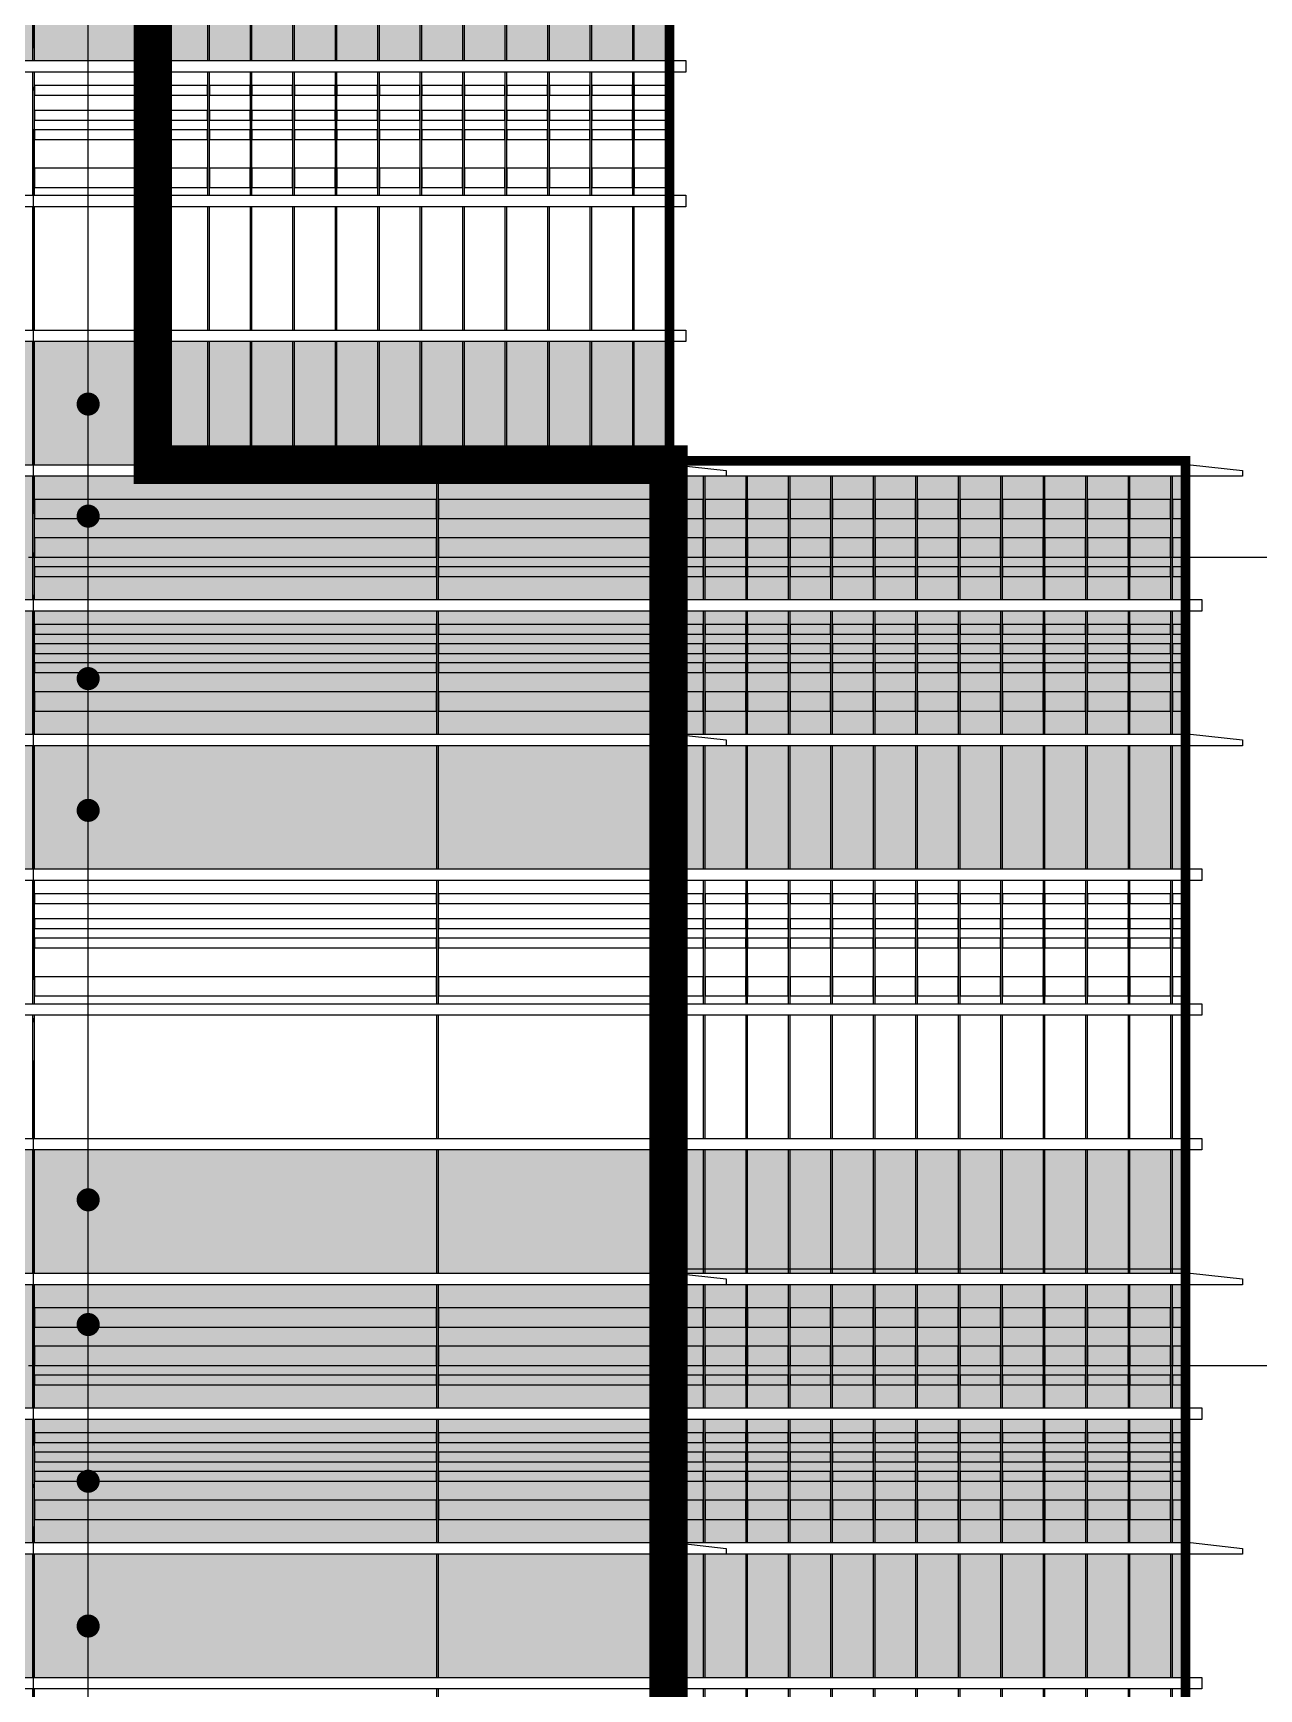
# Model space of a CAD drawing. Header units: millimetres. Extents: x 708158 to 1984082, y -168213 to -53.
# Drawn here: x 1006738 to 1013110, y -69337 to -60734 of the extents above; entities that cross this region are included whole.
import ezdxf

# ---------------------------------------------------------------- set-up
doc = ezdxf.new("R2010")
doc.units = ezdxf.units.MM
doc.header["$LTSCALE"] = 1000
doc.linetypes.add('DOTE', pattern=[2.42, 2, -0.2, 0.02, -0.2])
doc.layers.get('0').update_dxf_attribs({"color": 8})
for name, color, linetype in [('A-AXIS', 1, 'DOTE'), ('A-看线', 63, 'Continuous'), ('DIM_LEAD', 3, 'Continuous'), ('DOTE', 1, 'DOTE'), ('WINDOW', 4, 'Continuous'), ('立面加粗', 5, 'Continuous'), ('立面填充线2 穿孔板', 105, 'Continuous'), ('立面窗户线', 21, 'Continuous')]:
    doc.layers.add(name, color=color, linetype=linetype)

# ---------------------------------------------------------------- blocks, each defined once
blk = doc.blocks.new('A$C6C435C1E')
at = {"layer": '立面填充线2 穿孔板'}
for points in [[(-5, 420), (-14378.2, 420), (-14378.2, -220), (-5, -220)], [(-5, -280), (-14378.2, -280), (-14378.2, -920), (-5, -920)], [(-5, -980), (-14378.2, -980), (-14378.2, -1620), (-5, -1620)], [(-5, -3080), (-14378.2, -3080), (-14378.2, -3720), (-5, -3720)]]:
    blk.add_hatch(color=256, dxfattribs=at).paths.add_polyline_path(points)
at = {"layer": 'A-看线'}
for points in [[(-5, 420), (-14378.2, 420), (-14378.2, -220), (-5, -220)], [(-3888.2, 300), (-5978.2, 300), (-5978.2, 200), (-3888.2, 200)], [(-2688.2, 300), (-3878.2, 300), (-3878.2, 200), (-2688.2, 200)], [(-2502.5, 300), (-2678.2, 300), (-2678.2, 200), (-2502.5, 200)], [(-2281.7, 300), (-2492.5, 300), (-2492.5, 200), (-2281.7, 200)], [(-2060.9, 300), (-2271.7, 300), (-2271.7, 200), (-2060.9, 200)], [(-1840, 300), (-2050.9, 300), (-2050.9, 200), (-1840, 200)], [(-1619.2, 300), (-1830, 300), (-1830, 200), (-1619.2, 200)], [(-1398.4, 300), (-1609.2, 300), (-1609.2, 200), (-1398.4, 200)], [(-1177.5, 300), (-1388.4, 300), (-1388.4, 200), (-1177.5, 200)], [(-956.7, 300), (-1167.5, 300), (-1167.5, 200), (-956.7, 200)], [(-735.9, 300), (-946.7, 300), (-946.7, 200), (-735.9, 200)], [(-515, 300), (-725.9, 300), (-725.9, 200), (-515, 200)], [(-294.2, 300), (-505, 300), (-505, 200), (-294.2, 200)], [(-72.6, 300), (-284.2, 300), (-284.2, 200), (-72.6, 200)], [(-5, 300), (-62.6, 300), (-62.6, 200), (-5, 200)], [(-3888.2, 100), (-5978.2, 100), (-5978.2, 0), (-3888.2, 0)], [(-2688.2, 100), (-3878.2, 100), (-3878.2, 0), (-2688.2, 0)], [(-2502.5, 100), (-2678.2, 100), (-2678.2, 0), (-2502.5, 0)], [(-2281.7, 100), (-2492.5, 100), (-2492.5, 0), (-2281.7, 0)], [(-2060.9, 100), (-2271.7, 100), (-2271.7, 0), (-2060.9, 0)], [(-1840, 100), (-2050.9, 100), (-2050.9, 0), (-1840, 0)], [(-1619.2, 100), (-1830, 100), (-1830, 0), (-1619.2, 0)], [(-1398.4, 100), (-1609.2, 100), (-1609.2, 0), (-1398.4, 0)], [(-1177.5, 100), (-1388.4, 100), (-1388.4, 0), (-1177.5, 0)], [(-956.7, 100), (-1167.5, 100), (-1167.5, 0), (-956.7, 0)], [(-735.9, 100), (-946.7, 100), (-946.7, 0), (-735.9, 0)], [(-515, 100), (-725.9, 100), (-725.9, 0), (-515, 0)], [(-294.2, 100), (-505, 100), (-505, 0), (-294.2, 0)], [(-72.6, 100), (-284.2, 100), (-284.2, 0), (-72.6, 0)], [(-5, 100), (-62.6, 100), (-62.6, 0), (-5, 0)], [(-3888.2, -50), (-5978.2, -50), (-5978.2, -100), (-3888.2, -100)], [(-2688.2, -50), (-3878.2, -50), (-3878.2, -100), (-2688.2, -100)], [(-2502.5, -50), (-2678.2, -50), (-2678.2, -100), (-2502.5, -100)], [(-2281.7, -50), (-2492.5, -50), (-2492.5, -100), (-2281.7, -100)], [(-2060.9, -50), (-2271.7, -50), (-2271.7, -100), (-2060.9, -100)], [(-1840, -50), (-2050.9, -50), (-2050.9, -100), (-1840, -100)], [(-1619.2, -50), (-1830, -50), (-1830, -100), (-1619.2, -100)], [(-1398.4, -50), (-1609.2, -50), (-1609.2, -100), (-1398.4, -100)], [(-1177.5, -50), (-1388.4, -50), (-1388.4, -100), (-1177.5, -100)], [(-956.7, -50), (-1167.5, -50), (-1167.5, -100), (-956.7, -100)], [(-735.9, -50), (-946.7, -50), (-946.7, -100), (-735.9, -100)], [(-515, -50), (-725.9, -50), (-725.9, -100), (-515, -100)], [(-294.2, -50), (-505, -50), (-505, -100), (-294.2, -100)], [(-72.6, -50), (-284.2, -50), (-284.2, -100), (-72.6, -100)], [(-5, -50), (-62.6, -50), (-62.6, -100), (-5, -100)], [(-5, -280), (-14378.2, -280), (-14378.2, -920), (-5, -920)], [(-3888.2, -350), (-5978.2, -350), (-5978.2, -400), (-3888.2, -400)], [(-2688.2, -350), (-3878.2, -350), (-3878.2, -400), (-2688.2, -400)], [(-2502.5, -350), (-2678.2, -350), (-2678.2, -400), (-2502.5, -400)], [(-2281.7, -350), (-2492.5, -350), (-2492.5, -400), (-2281.7, -400)], [(-2060.9, -350), (-2271.7, -350), (-2271.7, -400), (-2060.9, -400)], [(-1840, -350), (-2050.9, -350), (-2050.9, -400), (-1840, -400)], [(-1619.2, -350), (-1830, -350), (-1830, -400), (-1619.2, -400)], [(-1398.4, -350), (-1609.2, -350), (-1609.2, -400), (-1398.4, -400)], [(-1177.5, -350), (-1388.4, -350), (-1388.4, -400), (-1177.5, -400)], [(-956.7, -350), (-1167.5, -350), (-1167.5, -400), (-956.7, -400)], [(-735.9, -350), (-946.7, -350), (-946.7, -400), (-735.9, -400)], [(-515, -350), (-725.9, -350), (-725.9, -400), (-515, -400)], [(-294.2, -350), (-505, -350), (-505, -400), (-294.2, -400)], [(-72.6, -350), (-284.2, -350), (-284.2, -400), (-72.6, -400)], [(-5, -350), (-62.6, -350), (-62.6, -400), (-5, -400)], [(-3888.2, -450), (-5978.2, -450), (-5978.2, -500), (-3888.2, -500)], [(-2688.2, -450), (-3878.2, -450), (-3878.2, -500), (-2688.2, -500)], [(-2502.5, -450), (-2678.2, -450), (-2678.2, -500), (-2502.5, -500)], [(-2281.7, -450), (-2492.5, -450), (-2492.5, -500), (-2281.7, -500)], [(-2060.9, -450), (-2271.7, -450), (-2271.7, -500), (-2060.9, -500)], [(-1840, -450), (-2050.9, -450), (-2050.9, -500), (-1840, -500)], [(-1619.2, -450), (-1830, -450), (-1830, -500), (-1619.2, -500)], [(-1398.4, -450), (-1609.2, -450), (-1609.2, -500), (-1398.4, -500)], [(-1177.5, -450), (-1388.4, -450), (-1388.4, -500), (-1177.5, -500)], [(-956.7, -450), (-1167.5, -450), (-1167.5, -500), (-956.7, -500)], [(-735.9, -450), (-946.7, -450), (-946.7, -500), (-735.9, -500)], [(-515, -450), (-725.9, -450), (-725.9, -500), (-515, -500)], [(-294.2, -450), (-505, -450), (-505, -500), (-294.2, -500)], [(-72.6, -450), (-284.2, -450), (-284.2, -500), (-72.6, -500)], [(-5, -450), (-62.6, -450), (-62.6, -500), (-5, -500)], [(-3888.2, -550), (-5978.2, -550), (-5978.2, -600), (-3888.2, -600)], [(-2688.2, -550), (-3878.2, -550), (-3878.2, -600), (-2688.2, -600)], [(-2502.5, -550), (-2678.2, -550), (-2678.2, -600), (-2502.5, -600)], [(-2281.7, -550), (-2492.5, -550), (-2492.5, -600), (-2281.7, -600)], [(-2060.9, -550), (-2271.7, -550), (-2271.7, -600), (-2060.9, -600)], [(-1840, -550), (-2050.9, -550), (-2050.9, -600), (-1840, -600)], [(-1619.2, -550), (-1830, -550), (-1830, -600), (-1619.2, -600)], [(-1398.4, -550), (-1609.2, -550), (-1609.2, -600), (-1398.4, -600)], [(-1177.5, -550), (-1388.4, -550), (-1388.4, -600), (-1177.5, -600)], [(-956.7, -550), (-1167.5, -550), (-1167.5, -600), (-956.7, -600)], [(-735.9, -550), (-946.7, -550), (-946.7, -600), (-735.9, -600)], [(-515, -550), (-725.9, -550), (-725.9, -600), (-515, -600)], [(-294.2, -550), (-505, -550), (-505, -600), (-294.2, -600)], [(-72.6, -550), (-284.2, -550), (-284.2, -600), (-72.6, -600)], [(-5, -550), (-62.6, -550), (-62.6, -600), (-5, -600)], [(-3888.2, -700), (-5978.2, -700), (-5978.2, -800), (-3888.2, -800)], [(-2688.2, -700), (-3878.2, -700), (-3878.2, -800), (-2688.2, -800)], [(-2502.5, -700), (-2678.2, -700), (-2678.2, -800), (-2502.5, -800)], [(-2281.7, -700), (-2492.5, -700), (-2492.5, -800), (-2281.7, -800)], [(-2060.9, -700), (-2271.7, -700), (-2271.7, -800), (-2060.9, -800)], [(-1840, -700), (-2050.9, -700), (-2050.9, -800), (-1840, -800)], [(-1619.2, -700), (-1830, -700), (-1830, -800), (-1619.2, -800)], [(-1398.4, -700), (-1609.2, -700), (-1609.2, -800), (-1398.4, -800)], [(-1177.5, -700), (-1388.4, -700), (-1388.4, -800), (-1177.5, -800)], [(-956.7, -700), (-1167.5, -700), (-1167.5, -800), (-956.7, -800)], [(-735.9, -700), (-946.7, -700), (-946.7, -800), (-735.9, -800)], [(-515, -700), (-725.9, -700), (-725.9, -800), (-515, -800)], [(-294.2, -700), (-505, -700), (-505, -800), (-294.2, -800)], [(-72.6, -700), (-284.2, -700), (-284.2, -800), (-72.6, -800)], [(-5, -700), (-62.6, -700), (-62.6, -800), (-5, -800)], [(-5, -980), (-14378.2, -980), (-14378.2, -1620), (-5, -1620)], [(-3888.2, -1750), (-5978.2, -1750), (-5978.2, -1800), (-3888.2, -1800)], [(-2688.2, -1750), (-3878.2, -1750), (-3878.2, -1800), (-2688.2, -1800)], [(-2502.5, -1750), (-2678.2, -1750), (-2678.2, -1800), (-2502.5, -1800)], [(-2281.7, -1750), (-2492.5, -1750), (-2492.5, -1800), (-2281.7, -1800)], [(-2060.9, -1750), (-2271.7, -1750), (-2271.7, -1800), (-2060.9, -1800)], [(-1840, -1750), (-2050.9, -1750), (-2050.9, -1800), (-1840, -1800)], [(-1619.2, -1750), (-1830, -1750), (-1830, -1800), (-1619.2, -1800)], [(-1398.4, -1750), (-1609.2, -1750), (-1609.2, -1800), (-1398.4, -1800)], [(-1177.5, -1750), (-1388.4, -1750), (-1388.4, -1800), (-1177.5, -1800)], [(-956.7, -1750), (-1167.5, -1750), (-1167.5, -1800), (-956.7, -1800)], [(-735.9, -1750), (-946.7, -1750), (-946.7, -1800), (-735.9, -1800)], [(-515, -1750), (-725.9, -1750), (-725.9, -1800), (-515, -1800)], [(-294.2, -1750), (-505, -1750), (-505, -1800), (-294.2, -1800)], [(-72.6, -1750), (-284.2, -1750), (-284.2, -1800), (-72.6, -1800)], [(-5, -1750), (-62.6, -1750), (-62.6, -1800), (-5, -1800)], [(-3888.2, -1880), (-5978.2, -1880), (-5978.2, -1930), (-3888.2, -1930)], [(-2688.2, -1880), (-3878.2, -1880), (-3878.2, -1930), (-2688.2, -1930)], [(-2502.5, -1880), (-2678.2, -1880), (-2678.2, -1930), (-2502.5, -1930)], [(-2281.7, -1880), (-2492.5, -1880), (-2492.5, -1930), (-2281.7, -1930)], [(-2060.9, -1880), (-2271.7, -1880), (-2271.7, -1930), (-2060.9, -1930)], [(-1840, -1880), (-2050.9, -1880), (-2050.9, -1930), (-1840, -1930)], [(-1619.2, -1880), (-1830, -1880), (-1830, -1930), (-1619.2, -1930)], [(-1398.4, -1880), (-1609.2, -1880), (-1609.2, -1930), (-1398.4, -1930)], [(-1177.5, -1880), (-1388.4, -1880), (-1388.4, -1930), (-1177.5, -1930)], [(-956.7, -1880), (-1167.5, -1880), (-1167.5, -1930), (-956.7, -1930)], [(-735.9, -1880), (-946.7, -1880), (-946.7, -1930), (-735.9, -1930)], [(-515, -1880), (-725.9, -1880), (-725.9, -1930), (-515, -1930)], [(-294.2, -1880), (-505, -1880), (-505, -1930), (-294.2, -1930)], [(-72.6, -1880), (-284.2, -1880), (-284.2, -1930), (-72.6, -1930)], [(-5, -1880), (-62.6, -1880), (-62.6, -1930), (-5, -1930)], [(-3888.2, -1980), (-5978.2, -1980), (-5978.2, -2030), (-3888.2, -2030)], [(-2688.2, -1980), (-3878.2, -1980), (-3878.2, -2030), (-2688.2, -2030)], [(-2502.5, -1980), (-2678.2, -1980), (-2678.2, -2030), (-2502.5, -2030)], [(-2281.7, -1980), (-2492.5, -1980), (-2492.5, -2030), (-2281.7, -2030)], [(-2060.9, -1980), (-2271.7, -1980), (-2271.7, -2030), (-2060.9, -2030)], [(-1840, -1980), (-2050.9, -1980), (-2050.9, -2030), (-1840, -2030)], [(-1619.2, -1980), (-1830, -1980), (-1830, -2030), (-1619.2, -2030)], [(-1398.4, -1980), (-1609.2, -1980), (-1609.2, -2030), (-1398.4, -2030)], [(-1177.5, -1980), (-1388.4, -1980), (-1388.4, -2030), (-1177.5, -2030)], [(-956.7, -1980), (-1167.5, -1980), (-1167.5, -2030), (-956.7, -2030)], [(-735.9, -1980), (-946.7, -1980), (-946.7, -2030), (-735.9, -2030)], [(-515, -1980), (-725.9, -1980), (-725.9, -2030), (-515, -2030)], [(-294.2, -1980), (-505, -1980), (-505, -2030), (-294.2, -2030)], [(-72.6, -1980), (-284.2, -1980), (-284.2, -2030), (-72.6, -2030)], [(-5, -1980), (-62.6, -1980), (-62.6, -2030), (-5, -2030)], [(-3888.2, -2180), (-5978.2, -2180), (-5978.2, -2280), (-3888.2, -2280)], [(-2688.2, -2180), (-3878.2, -2180), (-3878.2, -2280), (-2688.2, -2280)], [(-2502.5, -2180), (-2678.2, -2180), (-2678.2, -2280), (-2502.5, -2280)], [(-2281.7, -2180), (-2492.5, -2180), (-2492.5, -2280), (-2281.7, -2280)], [(-2060.9, -2180), (-2271.7, -2180), (-2271.7, -2280), (-2060.9, -2280)], [(-1840, -2180), (-2050.9, -2180), (-2050.9, -2280), (-1840, -2280)], [(-1619.2, -2180), (-1830, -2180), (-1830, -2280), (-1619.2, -2280)], [(-1398.4, -2180), (-1609.2, -2180), (-1609.2, -2280), (-1398.4, -2280)], [(-1177.5, -2180), (-1388.4, -2180), (-1388.4, -2280), (-1177.5, -2280)], [(-956.7, -2180), (-1167.5, -2180), (-1167.5, -2280), (-956.7, -2280)], [(-735.9, -2180), (-946.7, -2180), (-946.7, -2280), (-735.9, -2280)], [(-515, -2180), (-725.9, -2180), (-725.9, -2280), (-515, -2280)], [(-294.2, -2180), (-505, -2180), (-505, -2280), (-294.2, -2280)], [(-72.6, -2180), (-284.2, -2180), (-284.2, -2280), (-72.6, -2280)], [(-5, -2180), (-62.6, -2180), (-62.6, -2280), (-5, -2280)], [(-5, -3080), (-14378.2, -3080), (-14378.2, -3720), (-5, -3720)]]:
    blk.add_lwpolyline(points, close=True, dxfattribs=at)
at = {"layer": 'WINDOW'}
for points in [[(-5978.2, 420), (-5988.2, 420), (-5988.2, -220), (-5978.2, -220)], [(-3878.2, 420), (-3888.2, 420), (-3888.2, -220), (-3878.2, -220)], [(-2678.2, 420), (-2688.2, 420), (-2688.2, -220), (-2678.2, -220)], [(-2492.5, 420), (-2502.5, 420), (-2502.5, -220), (-2492.5, -220)], [(-2271.7, 420), (-2281.7, 420), (-2281.7, -220), (-2271.7, -220)], [(-2050.9, 420), (-2060.9, 420), (-2060.9, -220), (-2050.9, -220)], [(-1830, 420), (-1840, 420), (-1840, -220), (-1830, -220)], [(-1609.2, 420), (-1619.2, 420), (-1619.2, -220), (-1609.2, -220)], [(-1388.4, 420), (-1398.4, 420), (-1398.4, -220), (-1388.4, -220)], [(-1167.5, 420), (-1177.5, 420), (-1177.5, -220), (-1167.5, -220)], [(-946.7, 420), (-956.7, 420), (-956.7, -220), (-946.7, -220)], [(-725.9, 420), (-735.9, 420), (-735.9, -220), (-725.9, -220)], [(-505, 420), (-515, 420), (-515, -220), (-505, -220)], [(-284.2, 420), (-294.2, 420), (-294.2, -220), (-284.2, -220)], [(-62.6, 420), (-72.6, 420), (-72.6, -220), (-62.6, -220)], [(5, 420), (-5, 420), (-5, -220), (5, -220)], [(-5978.2, -280), (-5988.2, -280), (-5988.2, -920), (-5978.2, -920)], [(-3878.2, -280), (-3888.2, -280), (-3888.2, -920), (-3878.2, -920)], [(-2678.2, -280), (-2688.2, -280), (-2688.2, -920), (-2678.2, -920)], [(-2492.5, -280), (-2502.5, -280), (-2502.5, -920), (-2492.5, -920)], [(-2271.7, -280), (-2281.7, -280), (-2281.7, -920), (-2271.7, -920)], [(-2050.9, -280), (-2060.9, -280), (-2060.9, -920), (-2050.9, -920)], [(-1830, -280), (-1840, -280), (-1840, -920), (-1830, -920)], [(-1609.2, -280), (-1619.2, -280), (-1619.2, -920), (-1609.2, -920)], [(-1388.4, -280), (-1398.4, -280), (-1398.4, -920), (-1388.4, -920)], [(-1167.5, -280), (-1177.5, -280), (-1177.5, -920), (-1167.5, -920)], [(-946.7, -280), (-956.7, -280), (-956.7, -920), (-946.7, -920)], [(-725.9, -280), (-735.9, -280), (-735.9, -920), (-725.9, -920)], [(-505, -280), (-515, -280), (-515, -920), (-505, -920)], [(-284.2, -280), (-294.2, -280), (-294.2, -920), (-284.2, -920)], [(-62.6, -280), (-72.6, -280), (-72.6, -920), (-62.6, -920)], [(5, -280), (-5, -280), (-5, -920), (5, -920)], [(-5978.2, -980), (-5988.2, -980), (-5988.2, -1620), (-5978.2, -1620)], [(-3878.2, -980), (-3888.2, -980), (-3888.2, -1620), (-3878.2, -1620)], [(-2678.2, -980), (-2688.2, -980), (-2688.2, -1620), (-2678.2, -1620)], [(-2492.5, -980), (-2502.5, -980), (-2502.5, -1620), (-2492.5, -1620)], [(-2271.7, -980), (-2281.7, -980), (-2281.7, -1620), (-2271.7, -1620)], [(-2050.9, -980), (-2060.9, -980), (-2060.9, -1620), (-2050.9, -1620)], [(-1830, -980), (-1840, -980), (-1840, -1620), (-1830, -1620)], [(-1609.2, -980), (-1619.2, -980), (-1619.2, -1620), (-1609.2, -1620)], [(-1388.4, -980), (-1398.4, -980), (-1398.4, -1620), (-1388.4, -1620)], [(-1167.5, -980), (-1177.5, -980), (-1177.5, -1620), (-1167.5, -1620)], [(-946.7, -980), (-956.7, -980), (-956.7, -1620), (-946.7, -1620)], [(-725.9, -980), (-735.9, -980), (-735.9, -1620), (-725.9, -1620)], [(-505, -980), (-515, -980), (-515, -1620), (-505, -1620)], [(-284.2, -980), (-294.2, -980), (-294.2, -1620), (-284.2, -1620)], [(-62.6, -980), (-72.6, -980), (-72.6, -1620), (-62.6, -1620)], [(5, -980), (-5, -980), (-5, -1620), (5, -1620)], [(-5978.2, -1680), (-5988.2, -1680), (-5988.2, -2320), (-5978.2, -2320)], [(-3878.2, -1680), (-3888.2, -1680), (-3888.2, -2320), (-3878.2, -2320)], [(-2678.2, -1680), (-2688.2, -1680), (-2688.2, -2320), (-2678.2, -2320)], [(-2492.5, -1680), (-2502.5, -1680), (-2502.5, -2320), (-2492.5, -2320)], [(-2271.7, -1680), (-2281.7, -1680), (-2281.7, -2320), (-2271.7, -2320)], [(-2050.9, -1680), (-2060.9, -1680), (-2060.9, -2320), (-2050.9, -2320)], [(-1830, -1680), (-1840, -1680), (-1840, -2320), (-1830, -2320)], [(-1609.2, -1680), (-1619.2, -1680), (-1619.2, -2320), (-1609.2, -2320)], [(-1388.4, -1680), (-1398.4, -1680), (-1398.4, -2320), (-1388.4, -2320)], [(-1167.5, -1680), (-1177.5, -1680), (-1177.5, -2320), (-1167.5, -2320)], [(-946.7, -1680), (-956.7, -1680), (-956.7, -2320), (-946.7, -2320)], [(-725.9, -1680), (-735.9, -1680), (-735.9, -2320), (-725.9, -2320)], [(-505, -1680), (-515, -1680), (-515, -2320), (-505, -2320)], [(-284.2, -1680), (-294.2, -1680), (-294.2, -2320), (-284.2, -2320)], [(-62.6, -1680), (-72.6, -1680), (-72.6, -2320), (-62.6, -2320)], [(5, -1680), (-5, -1680), (-5, -2320), (5, -2320)], [(-5978.2, -2380), (-5988.2, -2380), (-5988.2, -3020), (-5978.2, -3020)], [(-3878.2, -2380), (-3888.2, -2380), (-3888.2, -3020), (-3878.2, -3020)], [(-2678.2, -2380), (-2688.2, -2380), (-2688.2, -3020), (-2678.2, -3020)], [(-2492.5, -2380), (-2502.5, -2380), (-2502.5, -3020), (-2492.5, -3020)], [(-2271.7, -2380), (-2281.7, -2380), (-2281.7, -3020), (-2271.7, -3020)], [(-2050.9, -2380), (-2060.9, -2380), (-2060.9, -3020), (-2050.9, -3020)], [(-1830, -2380), (-1840, -2380), (-1840, -3020), (-1830, -3020)], [(-1609.2, -2380), (-1619.2, -2380), (-1619.2, -3020), (-1609.2, -3020)], [(-1388.4, -2380), (-1398.4, -2380), (-1398.4, -3020), (-1388.4, -3020)], [(-1167.5, -2380), (-1177.5, -2380), (-1177.5, -3020), (-1167.5, -3020)], [(-946.7, -2380), (-956.7, -2380), (-956.7, -3020), (-946.7, -3020)], [(-725.9, -2380), (-735.9, -2380), (-735.9, -3020), (-725.9, -3020)], [(-505, -2380), (-515, -2380), (-515, -3020), (-505, -3020)], [(-284.2, -2380), (-294.2, -2380), (-294.2, -3020), (-284.2, -3020)], [(-62.6, -2380), (-72.6, -2380), (-72.6, -3020), (-62.6, -3020)], [(5, -2380), (-5, -2380), (-5, -3020), (5, -3020)], [(-5978.2, -3080), (-5988.2, -3080), (-5988.2, -3720), (-5978.2, -3720)], [(-3878.2, -3080), (-3888.2, -3080), (-3888.2, -3720), (-3878.2, -3720)], [(-2678.2, -3080), (-2688.2, -3080), (-2688.2, -3720), (-2678.2, -3720)], [(-2492.5, -3080), (-2502.5, -3080), (-2502.5, -3720), (-2492.5, -3720)], [(-2271.7, -3080), (-2281.7, -3080), (-2281.7, -3720), (-2271.7, -3720)], [(-2050.9, -3080), (-2060.9, -3080), (-2060.9, -3720), (-2050.9, -3720)], [(-1830, -3080), (-1840, -3080), (-1840, -3720), (-1830, -3720)], [(-1609.2, -3080), (-1619.2, -3080), (-1619.2, -3720), (-1609.2, -3720)], [(-1388.4, -3080), (-1398.4, -3080), (-1398.4, -3720), (-1388.4, -3720)], [(-1167.5, -3080), (-1177.5, -3080), (-1177.5, -3720), (-1167.5, -3720)], [(-946.7, -3080), (-956.7, -3080), (-956.7, -3720), (-946.7, -3720)], [(-725.9, -3080), (-735.9, -3080), (-735.9, -3720), (-725.9, -3720)], [(-505, -3080), (-515, -3080), (-515, -3720), (-505, -3720)], [(-284.2, -3080), (-294.2, -3080), (-294.2, -3720), (-284.2, -3720)], [(-62.6, -3080), (-72.6, -3080), (-72.6, -3720), (-62.6, -3720)], [(5, -3080), (-5, -3080), (-5, -3720), (5, -3720)]]:
    blk.add_lwpolyline(points, close=True, dxfattribs=at)
at = {"layer": '立面窗户线'}
for points in [[(-14383.2, 480), (-2683.2, 480), (-2653.2, 480), (-2383.2, 450), (-2383.2, 420), (-2683.2, 420), (-14383.2, 420)], [(-2683.2, 480), (0, 480), (30, 480), (300, 450), (300, 420), (0, 420), (-2683.2, 420)], [(-14383.2, -220), (-2683.2, -220), (-2593.2, -220), (-2593.2, -280), (-2683.2, -280), (-14383.2, -280)], [(-2683.2, -220), (0, -220), (90, -220), (90, -280), (0, -280), (-2683.2, -280)], [(-14383.2, -920), (-2683.2, -920), (-2653.2, -920), (-2383.2, -950), (-2383.2, -980), (-2683.2, -980), (-14383.2, -980)], [(-2683.2, -920), (0, -920), (30, -920), (300, -950), (300, -980), (0, -980), (-2683.2, -980)], [(-14383.2, -1620), (-2683.2, -1620), (-2593.2, -1620), (-2593.2, -1680), (-2683.2, -1680), (-14383.2, -1680)], [(-2683.2, -1620), (0, -1620), (90, -1620), (90, -1680), (0, -1680), (-2683.2, -1680)], [(-14383.2, -2320), (-2683.2, -2320), (-2593.2, -2320), (-2593.2, -2380), (-2683.2, -2380), (-14383.2, -2380)], [(-2683.2, -2320), (0, -2320), (90, -2320), (90, -2380), (0, -2380), (-2683.2, -2380)], [(-14383.2, -3020), (-2683.2, -3020), (-2593.2, -3020), (-2593.2, -3080), (-2683.2, -3080), (-14383.2, -3080)], [(-2683.2, -3020), (0, -3020), (90, -3020), (90, -3080), (0, -3080), (-2683.2, -3080)]]:
    blk.add_lwpolyline(points, dxfattribs=at)
blk.add_lwpolyline([(5, 500), (-2678.2, 500), (-2678.2, 480), (5, 480)], close=True, dxfattribs=at)
blk = doc.blocks.new('A$C2E555585')
at = {"layer": '立面填充线2 穿孔板'}
for points in [[(23395, -980), (11705, -980), (11705, -1620), (23395, -1620)], [(23395, -3080), (11705, -3080), (11705, -3720), (23395, -3720)]]:
    blk.add_hatch(color=256, dxfattribs=at).paths.add_polyline_path(points)
at = {"layer": 'A-看线'}
for points in [[(23395, -980), (11705, -980), (11705, -1620), (23395, -1620)], [(20715.1, -1750), (20105, -1750), (20105, -1800), (20715.1, -1800)], [(20783.5, -1750), (20725.1, -1750), (20725.1, -1800), (20783.5, -1800)], [(21004.3, -1750), (20793.5, -1750), (20793.5, -1800), (21004.3, -1800)], [(21225.1, -1750), (21014.3, -1750), (21014.3, -1800), (21225.1, -1800)], [(21446, -1750), (21235.1, -1750), (21235.1, -1800), (21446, -1800)], [(21666.8, -1750), (21456, -1750), (21456, -1800), (21666.8, -1800)], [(21887.6, -1750), (21676.8, -1750), (21676.8, -1800), (21887.6, -1800)], [(22108.5, -1750), (21897.6, -1750), (21897.6, -1800), (22108.5, -1800)], [(22329.3, -1750), (22118.5, -1750), (22118.5, -1800), (22329.3, -1800)], [(22550.1, -1750), (22339.3, -1750), (22339.3, -1800), (22550.1, -1800)], [(22771, -1750), (22560.1, -1750), (22560.1, -1800), (22771, -1800)], [(22991.8, -1750), (22781, -1750), (22781, -1800), (22991.8, -1800)], [(23212.6, -1750), (23001.8, -1750), (23001.8, -1800), (23212.6, -1800)], [(23395, -1750), (23222.6, -1750), (23222.6, -1800), (23395, -1800)], [(20715.1, -1880), (20105, -1880), (20105, -1930), (20715.1, -1930)], [(20783.5, -1880), (20725.1, -1880), (20725.1, -1930), (20783.5, -1930)], [(21004.3, -1880), (20793.5, -1880), (20793.5, -1930), (21004.3, -1930)], [(21225.1, -1880), (21014.3, -1880), (21014.3, -1930), (21225.1, -1930)], [(21446, -1880), (21235.1, -1880), (21235.1, -1930), (21446, -1930)], [(21666.8, -1880), (21456, -1880), (21456, -1930), (21666.8, -1930)], [(21887.6, -1880), (21676.8, -1880), (21676.8, -1930), (21887.6, -1930)], [(22108.5, -1880), (21897.6, -1880), (21897.6, -1930), (22108.5, -1930)], [(22329.3, -1880), (22118.5, -1880), (22118.5, -1930), (22329.3, -1930)], [(22550.1, -1880), (22339.3, -1880), (22339.3, -1930), (22550.1, -1930)], [(22771, -1880), (22560.1, -1880), (22560.1, -1930), (22771, -1930)], [(22991.8, -1880), (22781, -1880), (22781, -1930), (22991.8, -1930)], [(23212.6, -1880), (23001.8, -1880), (23001.8, -1930), (23212.6, -1930)], [(23395, -1880), (23222.6, -1880), (23222.6, -1930), (23395, -1930)], [(20715.1, -1980), (20105, -1980), (20105, -2030), (20715.1, -2030)], [(20783.5, -1980), (20725.1, -1980), (20725.1, -2030), (20783.5, -2030)], [(21004.3, -1980), (20793.5, -1980), (20793.5, -2030), (21004.3, -2030)], [(21225.1, -1980), (21014.3, -1980), (21014.3, -2030), (21225.1, -2030)], [(21446, -1980), (21235.1, -1980), (21235.1, -2030), (21446, -2030)], [(21666.8, -1980), (21456, -1980), (21456, -2030), (21666.8, -2030)], [(21887.6, -1980), (21676.8, -1980), (21676.8, -2030), (21887.6, -2030)], [(22108.5, -1980), (21897.6, -1980), (21897.6, -2030), (22108.5, -2030)], [(22329.3, -1980), (22118.5, -1980), (22118.5, -2030), (22329.3, -2030)], [(22550.1, -1980), (22339.3, -1980), (22339.3, -2030), (22550.1, -2030)], [(22771, -1980), (22560.1, -1980), (22560.1, -2030), (22771, -2030)], [(22991.8, -1980), (22781, -1980), (22781, -2030), (22991.8, -2030)], [(23212.6, -1980), (23001.8, -1980), (23001.8, -2030), (23212.6, -2030)], [(23395, -1980), (23222.6, -1980), (23222.6, -2030), (23395, -2030)], [(20715.1, -2180), (20105, -2180), (20105, -2280), (20715.1, -2280)], [(20783.5, -2180), (20725.1, -2180), (20725.1, -2280), (20783.5, -2280)], [(21004.3, -2180), (20793.5, -2180), (20793.5, -2280), (21004.3, -2280)], [(21225.1, -2180), (21014.3, -2180), (21014.3, -2280), (21225.1, -2280)], [(21446, -2180), (21235.1, -2180), (21235.1, -2280), (21446, -2280)], [(21666.8, -2180), (21456, -2180), (21456, -2280), (21666.8, -2280)], [(21887.6, -2180), (21676.8, -2180), (21676.8, -2280), (21887.6, -2280)], [(22108.5, -2180), (21897.6, -2180), (21897.6, -2280), (22108.5, -2280)], [(22329.3, -2180), (22118.5, -2180), (22118.5, -2280), (22329.3, -2280)], [(22550.1, -2180), (22339.3, -2180), (22339.3, -2280), (22550.1, -2280)], [(22771, -2180), (22560.1, -2180), (22560.1, -2280), (22771, -2280)], [(22991.8, -2180), (22781, -2180), (22781, -2280), (22991.8, -2280)], [(23212.6, -2180), (23001.8, -2180), (23001.8, -2280), (23212.6, -2280)], [(23395, -2180), (23222.6, -2180), (23222.6, -2280), (23395, -2280)], [(23395, -3080), (11705, -3080), (11705, -3720), (23395, -3720)]]:
    blk.add_lwpolyline(points, close=True, dxfattribs=at)
at = {"layer": 'WINDOW'}
for points in [[(20105, -980), (20095, -980), (20095, -1620), (20105, -1620)], [(20725.1, -980), (20715.1, -980), (20715.1, -1620), (20725.1, -1620)], [(20793.5, -980), (20783.5, -980), (20783.5, -1620), (20793.5, -1620)], [(21014.3, -980), (21004.3, -980), (21004.3, -1620), (21014.3, -1620)], [(21235.1, -980), (21225.1, -980), (21225.1, -1620), (21235.1, -1620)], [(21456, -980), (21446, -980), (21446, -1620), (21456, -1620)], [(21676.8, -980), (21666.8, -980), (21666.8, -1620), (21676.8, -1620)], [(21897.6, -980), (21887.6, -980), (21887.6, -1620), (21897.6, -1620)], [(22118.5, -980), (22108.5, -980), (22108.5, -1620), (22118.5, -1620)], [(22339.3, -980), (22329.3, -980), (22329.3, -1620), (22339.3, -1620)], [(22560.1, -980), (22550.1, -980), (22550.1, -1620), (22560.1, -1620)], [(22781, -980), (22771, -980), (22771, -1620), (22781, -1620)], [(23001.8, -980), (22991.8, -980), (22991.8, -1620), (23001.8, -1620)], [(23222.6, -980), (23212.6, -980), (23212.6, -1620), (23222.6, -1620)], [(23405, -980), (23395, -980), (23395, -1620), (23405, -1620)], [(20105, -1680), (20095, -1680), (20095, -2320), (20105, -2320)], [(20725.1, -1680), (20715.1, -1680), (20715.1, -2320), (20725.1, -2320)], [(20793.5, -1680), (20783.5, -1680), (20783.5, -2320), (20793.5, -2320)], [(21014.3, -1680), (21004.3, -1680), (21004.3, -2320), (21014.3, -2320)], [(21235.1, -1680), (21225.1, -1680), (21225.1, -2320), (21235.1, -2320)], [(21456, -1680), (21446, -1680), (21446, -2320), (21456, -2320)], [(21676.8, -1680), (21666.8, -1680), (21666.8, -2320), (21676.8, -2320)], [(21897.6, -1680), (21887.6, -1680), (21887.6, -2320), (21897.6, -2320)], [(22118.5, -1680), (22108.5, -1680), (22108.5, -2320), (22118.5, -2320)], [(22339.3, -1680), (22329.3, -1680), (22329.3, -2320), (22339.3, -2320)], [(22560.1, -1680), (22550.1, -1680), (22550.1, -2320), (22560.1, -2320)], [(22781, -1680), (22771, -1680), (22771, -2320), (22781, -2320)], [(23001.8, -1680), (22991.8, -1680), (22991.8, -2320), (23001.8, -2320)], [(23222.6, -1680), (23212.6, -1680), (23212.6, -2320), (23222.6, -2320)], [(23405, -1680), (23395, -1680), (23395, -2320), (23405, -2320)], [(20105, -2380), (20095, -2380), (20095, -3020), (20105, -3020)], [(20725.1, -2380), (20715.1, -2380), (20715.1, -3020), (20725.1, -3020)], [(20793.5, -2380), (20783.5, -2380), (20783.5, -3020), (20793.5, -3020)], [(21014.3, -2380), (21004.3, -2380), (21004.3, -3020), (21014.3, -3020)], [(21235.1, -2380), (21225.1, -2380), (21225.1, -3020), (21235.1, -3020)], [(21456, -2380), (21446, -2380), (21446, -3020), (21456, -3020)], [(21676.8, -2380), (21666.8, -2380), (21666.8, -3020), (21676.8, -3020)], [(21897.6, -2380), (21887.6, -2380), (21887.6, -3020), (21897.6, -3020)], [(22118.5, -2380), (22108.5, -2380), (22108.5, -3020), (22118.5, -3020)], [(22339.3, -2380), (22329.3, -2380), (22329.3, -3020), (22339.3, -3020)], [(22560.1, -2380), (22550.1, -2380), (22550.1, -3020), (22560.1, -3020)], [(22781, -2380), (22771, -2380), (22771, -3020), (22781, -3020)], [(23001.8, -2380), (22991.8, -2380), (22991.8, -3020), (23001.8, -3020)], [(23222.6, -2380), (23212.6, -2380), (23212.6, -3020), (23222.6, -3020)], [(23405, -2380), (23395, -2380), (23395, -3020), (23405, -3020)], [(20105, -3080), (20095, -3080), (20095, -3720), (20105, -3720)], [(20725.1, -3080), (20715.1, -3080), (20715.1, -3720), (20725.1, -3720)], [(20793.5, -3080), (20783.5, -3080), (20783.5, -3720), (20793.5, -3720)], [(21014.3, -3080), (21004.3, -3080), (21004.3, -3720), (21014.3, -3720)], [(21235.1, -3080), (21225.1, -3080), (21225.1, -3720), (21235.1, -3720)], [(21456, -3080), (21446, -3080), (21446, -3720), (21456, -3720)], [(21676.8, -3080), (21666.8, -3080), (21666.8, -3720), (21676.8, -3720)], [(21897.6, -3080), (21887.6, -3080), (21887.6, -3720), (21897.6, -3720)], [(22118.5, -3080), (22108.5, -3080), (22108.5, -3720), (22118.5, -3720)], [(22339.3, -3080), (22329.3, -3080), (22329.3, -3720), (22339.3, -3720)], [(22560.1, -3080), (22550.1, -3080), (22550.1, -3720), (22560.1, -3720)], [(22781, -3080), (22771, -3080), (22771, -3720), (22781, -3720)], [(23001.8, -3080), (22991.8, -3080), (22991.8, -3720), (23001.8, -3720)], [(23222.6, -3080), (23212.6, -3080), (23212.6, -3720), (23222.6, -3720)], [(23405, -3080), (23395, -3080), (23395, -3720), (23405, -3720)]]:
    blk.add_lwpolyline(points, close=True, dxfattribs=at)
at = {"layer": '立面窗户线'}
for points in [[(11700, -1620), (23400, -1620), (23490, -1620), (23490, -1680), (23400, -1680), (11700, -1680)], [(11700, -2320), (23400, -2320), (23490, -2320), (23490, -2380), (23400, -2380), (11700, -2380)], [(11700, -3020), (23400, -3020), (23490, -3020), (23490, -3080), (23400, -3080), (11700, -3080)]]:
    blk.add_lwpolyline(points, dxfattribs=at)

msp = doc.modelspace()

# ---------------------------------------------------------------- linework, layer by layer
at = {"layer": 'A-AXIS'}
for p, q in [((975254, -63456.7), (1017240.9, -63456.7)), ((975254, -67656.7), (1017240.9, -67656.7))]:
    msp.add_line(p, q, dxfattribs=at)
at = {"layer": 'DIM_LEAD'}
for p in [(1007024.6, -85572.3), (1007024.6, -62661.5), (1007024.6, -63243.7), (1007024.6, -64087.9), (1007024.6, -64772.4), (1007024.6, -66795.9), (1007024.6, -67443.7), (1007024.6, -68257.9), (1007024.6, -69010.1), (1007024.6, -70985.5), (1007024.6, -71643.6), (1007024.6, -72428), (1007024.6, -73228.7), (1007024.6, -75272.7), (1007024.6, -75956.7), (1007024.6, -76541.1), (1007024.6, -77445.4), (1007024.6, -80190.3), (1007024.6, -80816.1), (1007024.6, -81661.8), (1007024.6, -82654.6), (1007024.6, -85572.3)]:
    msp.add_line(p, (1007024.6, -32009.6), dxfattribs=at)
at = {"layer": 'DIM_LEAD', "const_width": 60}
for points in [[(1007024.6, -62691.5, 1), (1007024.6, -62631.5, 1)], [(1007024.6, -63273.7, 1), (1007024.6, -63213.7, 1)], [(1007024.6, -64117.9, 1), (1007024.6, -64057.9, 1)], [(1007024.6, -64802.4, 1), (1007024.6, -64742.4, 1)], [(1007024.6, -66825.9, 1), (1007024.6, -66765.9, 1)], [(1007024.6, -67473.7, 1), (1007024.6, -67413.7, 1)], [(1007024.6, -68287.9, 1), (1007024.6, -68227.9, 1)], [(1007024.6, -69040.1, 1), (1007024.6, -68980.1, 1)]]:
    msp.add_lwpolyline(points, format="xyb", close=True, dxfattribs=at)
at = {"layer": 'DOTE'}
msp.add_line((1006740.9, -87432.6), (1006740.9, -34970.2), dxfattribs=at)
at = {"layer": '立面加粗'}
for points, const_width in [([(980307.7, -86106.7), (980307.7, -74876.7), (986640.9, -74876.7), (986640.9, -37556.7), (1007361, -37556.7), (1007361, -62976.7), (1010040.9, -62976.7), (1010040.9, -77886.7), (1007361, -77886.7), (1007361, -86106.7)], 200), ([(1007361, -37656.7), (1010045.9, -37656.7), (1010045.9, -62956.7), (1012729.1, -62956.7), (1012729.1, -77826.6), (1010045.9, -77826.6), (1010045.9, -85896.7)], 50)]:
    msp.add_lwpolyline(points, dxfattribs=dict(at, const_width=const_width))

# ---------------------------------------------------------------- block references
for name, p in [('A$C2E555585', (986640.9, -59256.7)), ('A$C6C435C1E', (1012724.1, -63456.7)), ('A$C6C435C1E', (1012724.1, -67656.7))]:
    msp.add_blockref(name, p)

doc.saveas('drawing.dxf')
